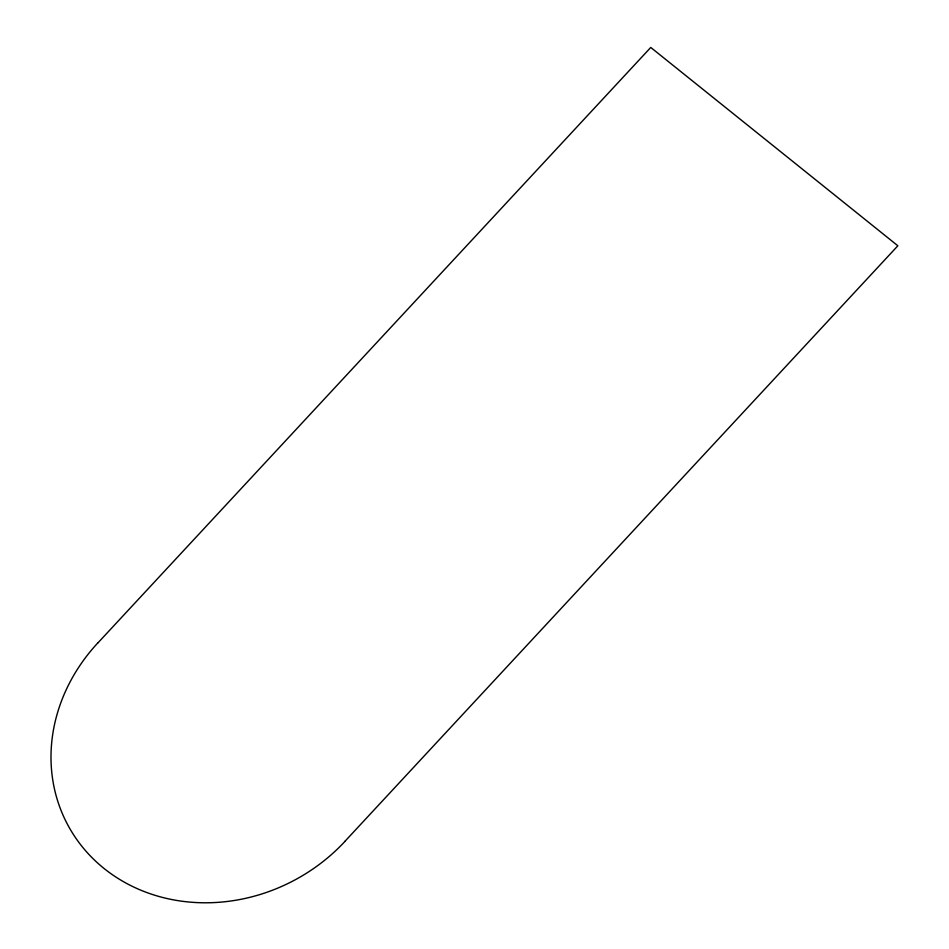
<?xml version="1.0" encoding="UTF-8"?>
<svg xmlns="http://www.w3.org/2000/svg" width="949" height="949" viewBox="0 0 949 949"><rect width="100%" height="100%" fill="white"/><g stroke="black" fill="none" stroke-linecap="round" stroke-linejoin="round"><path stroke-width="1.42" d="M97.972 642.841L650.753 47.45L897.861 245.779L345.08 841.17M345.128 841.217A174.533 156.194 -28.9 0 1 104.082 868.501A174.533 156.194 -28.9 0 1 97.925 642.805"/></g></svg>
